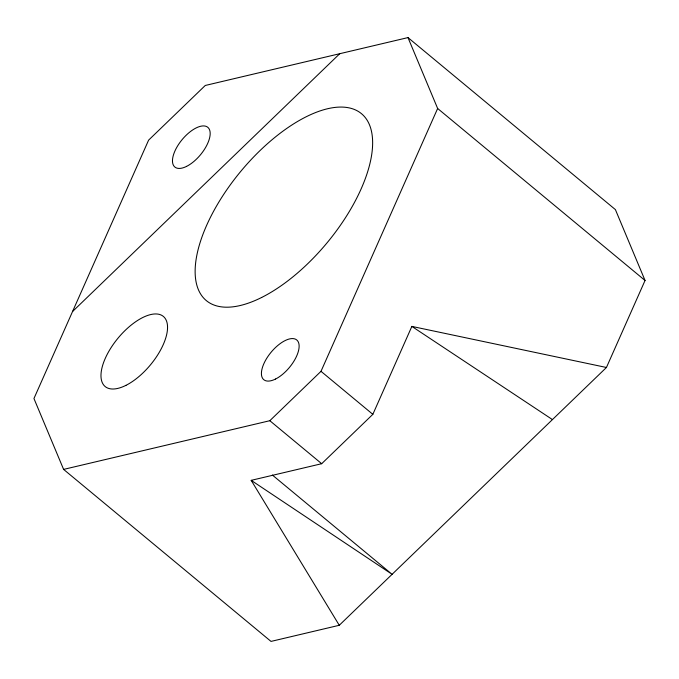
<?xml version="1.0" encoding="UTF-8"?>
<svg xmlns="http://www.w3.org/2000/svg" width="679" height="679" viewBox="0 0 679 679"><rect width="100%" height="100%" fill="white"/><g stroke="black" fill="none" stroke-linecap="round" stroke-linejoin="round"><path stroke-width="1.02" d="M63.605 469.401L269.826 420.708L320.997 371.328L437.641 108.479L407.986 37.591L205.27 85.469L148.608 140.137L33.95 398.522L63.605 469.401L271.014 641.409L339.271 625.283L606.44 367.483L645.05 280.478L615.395 209.599L407.986 37.591M339.271 625.283L251.188 480.35L321.685 463.706L372.847 414.334L411.864 326.404L606.44 367.483M72.56 311.517L339.729 53.717M411.864 326.404L552.443 419.588M251.188 480.35L392.089 574.315L272.364 475.037M437.641 108.479L645.05 280.478M320.997 371.328L372.847 414.334M269.826 420.708L321.685 463.706M261.678 297.453A121.473 56.026 -50.3 0 0 369.384 124.597A121.473 56.026 -50.3 0 0 220.599 199.236A121.473 56.026 -50.3 0 0 261.678 297.453M125.946 385.349A45.552 21.007 -50.3 0 0 166.33 320.53A45.552 21.007 -50.3 0 0 110.533 348.514A45.552 21.007 -50.3 0 0 125.946 385.349M275.555 379.026A25.81 11.908 -50.3 0 0 298.437 342.292A25.81 11.908 -50.3 0 0 266.822 358.156A25.81 11.908 -50.3 0 0 275.555 379.026M186.598 166.372A25.81 11.908 -50.3 0 0 209.488 129.647A25.81 11.908 -50.3 0 0 177.873 145.501A25.81 11.908 -50.3 0 0 186.598 166.372"/></g></svg>
